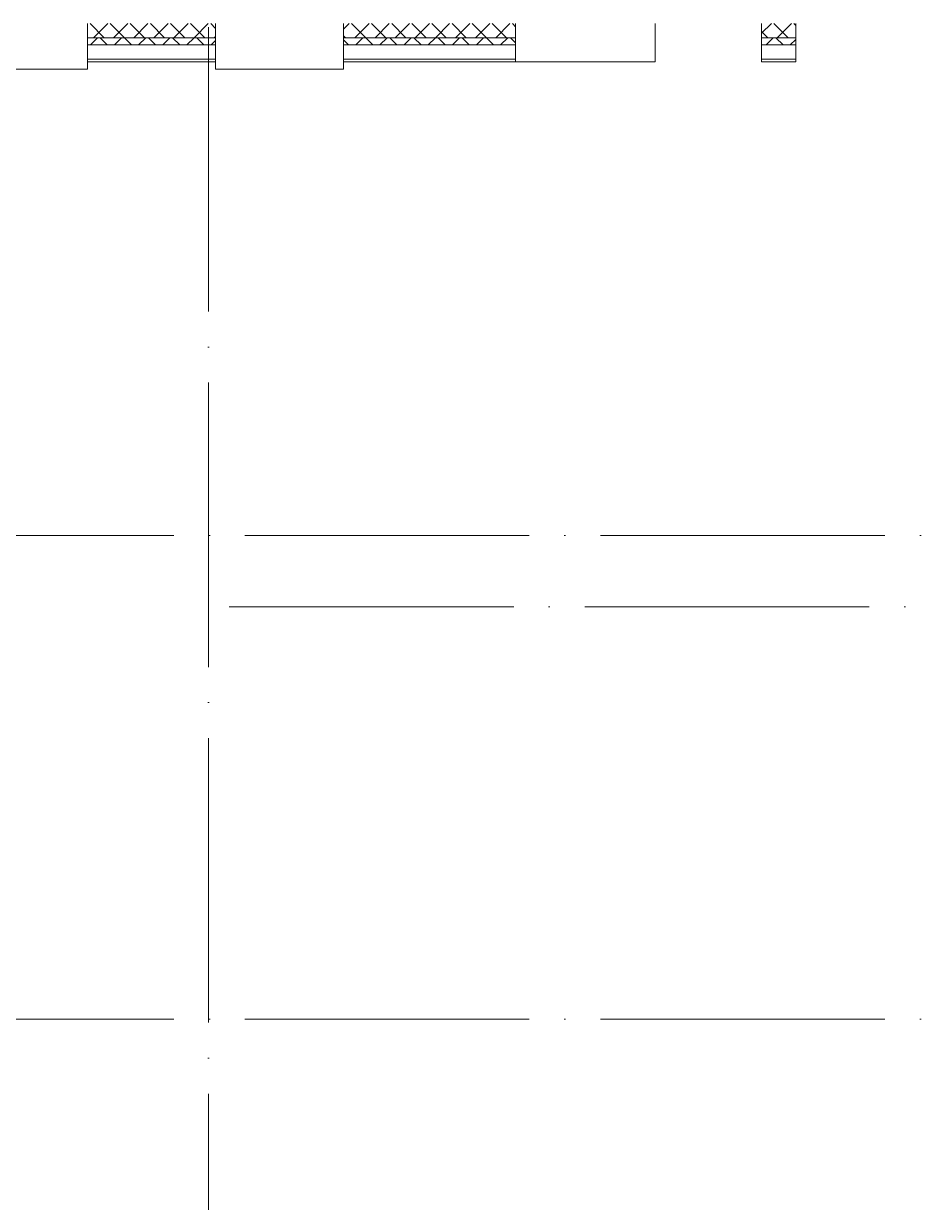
# Model space of a CAD drawing. Header units: millimetres. Extents: x -4370 to 196781, y -4577 to 61202.
# Drawn here: x 97900 to 104221, y 17936 to 26225 of the extents above; entities that cross this region are included whole.
import ezdxf

# ---------------------------------------------------------------- set-up
doc = ezdxf.new("R2010")
doc.units = ezdxf.units.MM
doc.linetypes.add('ADSK_Линия сетки', pattern=[2500, 2000, -250, 0, -250])
for name, color, linetype, lineweight in [('A-GLAZ-____-OTLN', 151, 'Continuous', 9), ('A-WALL-____-MCUT', 113, 'Continuous', 9), ('A-WALL-____-OTLN', 113, 'Continuous', 9), ('A-WALL-____-PATT', 111, 'Continuous', 9), ('A-WALL-FNSH-MCUT', 113, 'Continuous', 9), ('S-GRID-____-OTLN', 1, 'Continuous', 9)]:
    doc.layers.add(name, color=color, linetype=linetype, lineweight=lineweight)

# ---------------------------------------------------------------- blocks, each defined once
blk = doc.blocks.new('WNW_Отлив1 - Отлив_металлический 2-28596055-О_АИ_ПП_0_000_Целиком')
at = {"layer": 'A-GLAZ-____-OTLN', "color": 10, "lineweight": 5}
for p, q in [((450, 320), (-450, 320)), ((-450, 320), (-450, 270)), ((450, 270), (450, 320))]:
    blk.add_line(p, q, dxfattribs=at)
blk = doc.blocks.new('0083_СОШ675_АР_R22_rvt-1-О_АИ_ПП_0_000_Целиком')
at = {"layer": 'A-WALL-____-PATT', "lineweight": 5}
h = blk.add_hatch(dxfattribs=at)
h.set_pattern_fill('FP_6', color=10, style=0, pattern_type=2)
h.set_pattern_definition([(45, (0, 0), (-70.71068, 70.71068), []), (135, (0, 0), (-70.71068, -70.71068), [])])
h.paths.add_polyline_path([(104700, 26125.1), (104700, 26225.1), (104430, 26225.1), (104430, 26125.1), (104600, 26125.1)])
h.paths.add_polyline_path([(103330, 26125.1), (103330, 26225.1), (103090, 26225.1), (103090, 26125.1), (103210, 26125.1)])
h.paths.add_polyline_path([(101360, 26125.1), (101360, 26225.1), (100150, 26225.1), (100150, 26125.1), (101347.4, 26125.1)])
h.paths.add_polyline_path([(97450, 26125.1), (97450, 26225.1), (96250, 26225.1), (96250, 26125.1), (97000.7, 26125.1)])
h.paths.add_polyline_path([(98350, 26125.1), (99250, 26125.1), (99250, 26225.1), (98350, 26225.1)])
h.paths.add_polyline_path([(95350, 26125.1), (95350, 26225.1), (94450, 26225.1), (94450, 26125.1), (95137.9, 26125.1)])
h.paths.add_polyline_path([(93550, 26125.1), (93550, 26225.1), (92350, 26225.1), (92350, 26125.1), (93275, 26125.1)])
h.paths.add_polyline_path([(91412.2, 26125.1), (91450, 26125.1), (91450, 26225.1), (90550, 26225.1), (90550, 26125.1)])
h.paths.add_polyline_path([(89650, 26125.1), (89650, 26225.1), (88450, 26225.1), (88450, 26125.1), (89549.3, 26125.1)])
h.paths.add_polyline_path([(87550, 26125.1), (87550, 26225.1), (86650, 26225.1), (86650, 26125.1)])
h.paths.add_polyline_path([(85750, 26125.1), (85750, 26225.1), (84250, 26225.1), (84250, 26125.1), (85202.7, 26125.1)])
h.paths.add_polyline_path([(83350, 26125.1), (83350, 26225.1), (82450, 26225.1), (82450, 26125.1), (83339.8, 26125.1)])
h.paths.add_polyline_path([(81477, 26125.1), (81550, 26125.1), (81550, 26225.1), (79900, 26225), (79900, 26125.1), (80856.1, 26125.1)])
h.paths.add_polyline_path([(75850, 26125.1), (75850, 26225.1), (74200, 26225.1), (74200, 26125.1), (75578, 26125.1)])
h = blk.add_hatch(dxfattribs=at)
h.set_pattern_fill('FP_1', color=10, style=0, pattern_type=2)
h.set_pattern_definition([(135, (0, 0), (-84.85281, -84.85281), []), (225, (0, 0), (84.85281, -84.85281), [])])
h.paths.add_polyline_path([(104600, 26075.1), (104600, 26125.1), (104430, 26125.1), (104430, 26075.1), (104550, 26075.1)])
h.paths.add_polyline_path([(103330, 26075.1), (103330, 26125.1), (103090, 26125.1), (103090, 26075.1), (103210, 26075.1)])
h.paths.add_polyline_path([(99250, 26075.1), (99250, 26125.1), (98350, 26125.1), (98350, 26075.1), (98863.6, 26075.1)])
h.paths.add_polyline_path([(100415.9, 26075.1), (101360, 26075.1), (101360, 26125.1), (100150, 26125.1), (100150, 26075.1)])
h.paths.add_polyline_path([(97000.7, 26075.1), (97450, 26075.1), (97450, 26125.1), (96250, 26125.1), (96250, 26075.1), (96379.8, 26075.1)])
h.paths.add_polyline_path([(92654.1, 26075.1), (93550, 26075.1), (93550, 26125.1), (92350, 26125.1), (92350, 26075.1)])
h.paths.add_polyline_path([(95137.9, 26075.1), (95350, 26075.1), (95350, 26125.1), (94450, 26125.1), (94450, 26075.1)])
h.paths.add_polyline_path([(91412.2, 26075.1), (91450, 26075.1), (91450, 26125.1), (90550, 26125.1), (90550, 26075.1)])
h.paths.add_polyline_path([(89650, 26075.1), (89650, 26125.1), (88450, 26125.1), (88450, 26075.1), (89549.3, 26075.1)])
h.paths.add_polyline_path([(87550, 26075.1), (87550, 26125.1), (86650, 26125.1), (86650, 26075.1)])
h.paths.add_polyline_path([(85202.7, 26075.1), (85750, 26075.1), (85750, 26125.1), (84250, 26125.1), (84250, 26075.1), (84581.7, 26075.1)])
h.paths.add_polyline_path([(83339.8, 26075.1), (83350, 26075.1), (83350, 26125.1), (82450, 26125.1), (82450, 26075.1), (82718.9, 26075.1)])
h.paths.add_polyline_path([(81477, 26075.1), (81550, 26075.1), (81550, 26125.1), (79900, 26125.1), (79900, 26075.1), (80856.1, 26075.1)])
h.paths.add_polyline_path([(75470, 26075.1), (75850, 26075.1), (75850, 26125.1), (74200, 26125.1), (74200, 26075.1), (75267.5, 26075.1)])
at = {"layer": 'A-WALL-____-MCUT', "color": 90}
for p, q in [((98350, 26225.1), (98350, 26125.1)), ((99250, 26125.1), (99250, 26225.1)), ((100150, 26225.1), (100150, 26125.1)), ((101360, 26125.1), (101360, 26225.1)), ((103090, 26225.1), (103090, 26125.1)), ((103330, 26125.1), (103330, 26225.1)), ((98350, 26075.1), (98350, 25975.1)), ((99250, 25975.1), (99250, 26075.1)), ((100150, 26075.1), (100150, 25975.1)), ((101360, 25990.1), (101360, 26075.1)), ((103090, 26075.1), (103090, 25990.1)), ((103330, 26035.1), (103330, 26075.1)), ((103330, 25975.1), (103330, 26035.1)), ((101360, 25975.1), (101360, 25990.1)), ((103090, 25990.1), (103090, 25975.1))]:
    blk.add_line(p, q, dxfattribs=at)
at = {"layer": 'A-WALL-____-MCUT', "color": 50, "lineweight": 13}
for p, q in [((98350, 26125.1), (98350, 26075.1)), ((98350, 26125.1), (99250, 26125.1)), ((99250, 26075.1), (99250, 26125.1)), ((100150, 26125.1), (100150, 26075.1)), ((100150, 26125.1), (100454.8, 26125.1)), ((100454.8, 26125.1), (101360, 26125.1)), ((101360, 26075.1), (101360, 26125.1)), ((103090, 26125.1), (103090, 26075.1)), ((103090, 26125.1), (103210, 26125.1)), ((103210, 26125.1), (103330, 26125.1)), ((103330, 26075.1), (103330, 26125.1)), ((98350, 26075.1), (99250, 26075.1)), ((100150, 26075.1), (100454.8, 26075.1)), ((100454.8, 26075.1), (101360, 26075.1)), ((103090, 26075.1), (103210, 26075.1)), ((103210, 26075.1), (103330, 26075.1))]:
    blk.add_line(p, q, dxfattribs=at)
at = {"layer": 'A-WALL-____-MCUT', "color": 10, "lineweight": 5}
for p, q in [((98350, 25975.1), (99250, 25975.1)), ((100150, 25975.1), (100454.8, 25975.1)), ((100454.8, 25975.1), (101360, 25975.1)), ((103090, 25975.1), (103210, 25975.1)), ((103210, 25975.1), (103330, 25975.1))]:
    blk.add_line(p, q, dxfattribs=at)
at = {"layer": 'A-WALL-____-OTLN', "color": 90}
for q in [(102341.2, 26225.1), (101360, 25955.1)]:
    blk.add_line((102341.2, 25955.1), q, dxfattribs=at)
at = {"layer": 'A-WALL-FNSH-MCUT', "color": 90}
for p, q in [((98350, 25975.1), (98350, 25955.1)), ((98350, 25955.1), (99250, 25955.1)), ((99250, 25955.1), (99250, 25975.1)), ((100150, 25975.1), (100150, 25955.1)), ((100150, 25955.1), (100454.8, 25955.1)), ((100454.8, 25955.1), (101360, 25955.1)), ((101360, 25955.1), (101360, 25975.1)), ((103090, 25975.1), (103090, 25955.1)), ((103090, 25955.1), (103210, 25955.1)), ((103210, 25955.1), (103330, 25955.1)), ((103330, 25955.1), (103330, 25975.1))]:
    blk.add_line(p, q, dxfattribs=at)
at = {"layer": 'A-GLAZ-____-OTLN', "color": 90, "lineweight": 9, "rotation": 180}
for p in [(97900, 26225.1), (99700, 26225.1)]:
    blk.add_blockref('WNW_Отлив1 - Отлив_металлический 2-28596055-О_АИ_ПП_0_000_Целиком', p, dxfattribs=at)

msp = doc.modelspace()

# ---------------------------------------------------------------- linework, layer by layer
at = {"layer": 'S-GRID-____-OTLN', "linetype": 'ADSK_Линия сетки'}
for p, q in [((99200.000667, 61202.00513), (99200.000667, -3572.657751)), ((-3047.723308, 22625.000586), (156348.554077, 22625.000586)), ((156348.554077, 22125.11992), (99320, 22125.11992)), ((-3047.723308, 19225.000586), (156348.554077, 19225.000586))]:
    msp.add_line(p, q, dxfattribs=at)

# ---------------------------------------------------------------- block references
at = {"lineweight": 5}
msp.add_blockref('0083_СОШ675_АР_R22_rvt-1-О_АИ_ПП_0_000_Целиком', (0, 0), dxfattribs=at)

doc.saveas('drawing.dxf')
